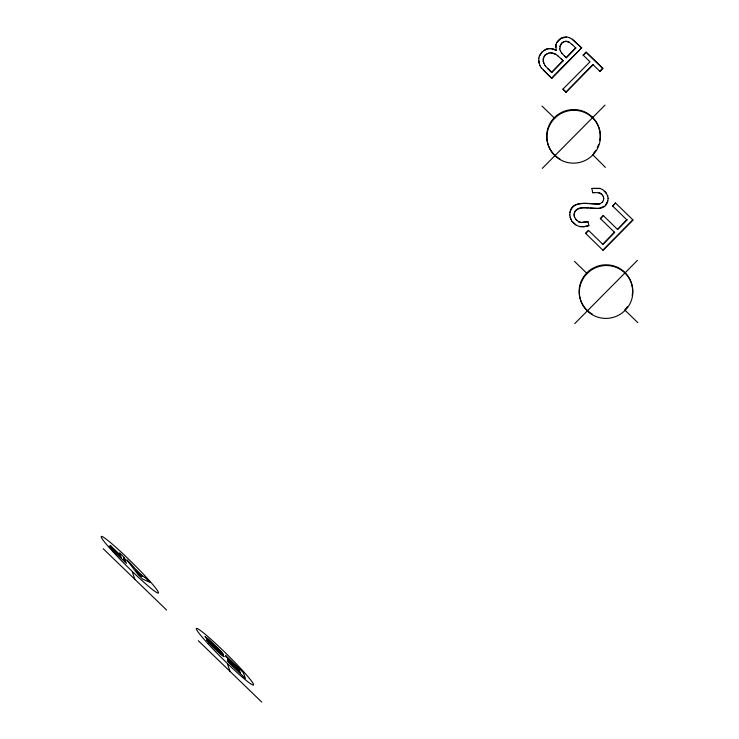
<?xml version="1.0" encoding="UTF-8"?>
<svg xmlns="http://www.w3.org/2000/svg" width="739" height="739" viewBox="0 0 739 739"><rect width="100%" height="100%" fill="white"/><g stroke="black" fill="none" stroke-linecap="round" stroke-linejoin="round"><path stroke-width="1.11" d="M559.793 48.968L560.522 44.913L561.769 43.231L563.968 41.726L566.462 41.375L569.233 42.317M543.119 58.852L543.655 63.434M538.777 58.141L539.036 63.258M569.815 214.929C569.815 198.495 589.861 204.648 599.865 203.779M555.922 44.682L556.208 50.307L553.252 49.162A10.623 10.466 -19.2 0 0 546.121 49.365L544.006 50.446M555.7 47.499C555.248 40.636 562.933 34.909 569.316 37.689M608.105 198.338C606.839 217.746 583.237 201.239 575.09 211.493A7.076 6.974 -19.2 0 0 574.554 217.109M603.421 200.629L603.717 198.394M569.981 212.601C573.131 198.809 590.193 204.999 599.911 203.927L602.174 202.264M538.823 58.289L539.396 55.868L542.066 51.859M543.174 58.991L545.142 54.954L549.086 52.94M559.802 46.733L561.714 43.084L563.922 41.578L566.407 41.236L569.178 42.169L572.282 44.691M607.809 200.897L605.731 204.712M539.452 56.016L542.112 52.007L546.066 49.217A10.623 10.466 -19.2 0 1 553.197 49.014L556.208 50.307M602.22 202.412L603.366 200.481M543.895 56.875C546.112 52.635 551.839 51.832 555.682 54.316M556.966 42.363L560.956 38.4L566.508 37.098M563.109 60.681L551.654 72.44L563.109 60.681L561.4 59.028M566.185 57.781L575.746 47.943L566.185 57.781L561.797 53.153M581.648 47.85L551.691 78.279L581.648 47.85L572.263 39.185M586.11 52.164L583.228 55.277L586.11 52.164L602.802 68.404L599.856 71.369L593.038 64.672L566.009 92.135L593.038 64.672M566.009 92.135L562.915 89.142L589.99 61.827L583.173 55.129M602.747 68.256L599.856 71.369M542.343 168.335L605.029 105.104M615.495 202.976L612.613 206.089L615.495 202.976L632.944 219.954L602.932 250.235L585.602 233.376L588.549 230.411L602.839 244.332L614.58 232.286L602.839 244.332M603.273 215.548L600.391 218.661L603.273 215.548L617.573 229.469L626.921 219.834L617.573 229.469M574.766 323.58L637.452 260.34M604.262 206.089L598.987 208.5L590.156 208.065M575.358 218.846L578.757 221.959L581.316 222.596L587.967 221.682L581.26 222.448L578.711 221.811M587.985 225.783L584.05 226.614L579.93 226.494M587.921 221.543L589.02 225.728L584.096 226.762L579.986 226.642L576.457 225.303M594.322 192.546C589.473 193.295 601.176 191.336 601.869 194.523M592.641 192.861L591.976 188.445L599.791 188.371L602.571 189.59M588.226 207.908C583.745 207.53 577.732 206.837 575.034 211.345A7.076 6.974 -19.2 0 0 574.499 216.961L576.716 220.601M550.897 52.792L555.626 54.169L558.084 56.099M599.846 188.519L591.976 188.445M598.47 192.556L601.823 194.385L603.264 196.417M569.27 37.55L572.309 39.333L581.704 47.998M575.709 224.748L571.884 221.294M576.512 225.441L571.931 221.441L570.037 217.127M602.516 189.452L606.627 193.461M558.028 55.952L563.164 60.829M586.166 52.312L602.802 68.404M572.226 44.543L575.792 48.09M564.393 55.961L566.129 57.642M547.839 68.653L551.608 72.293M551.654 72.44L545.114 65.706M543.304 70.066L551.636 78.131M565.963 91.987L562.915 89.142M551.691 78.279L541.317 67.84M541.983 106.056L554.703 118.351L554.444 117.621M605.389 167.383L592.41 154.349M612.557 205.941L626.977 219.982M600.336 218.513L614.636 232.434M574.406 261.292L587.126 273.596L586.868 272.867M637.812 322.629L625.092 310.325L624.843 309.595L626.025 308.403A26.789 26.382 -19.2 0 0 627.42 306.657M125.27 559.802L123.764 558.204L124.032 558.97M125.344 560.023L123.561 558.508M123.487 558.296L125.464 560.356M103.201 548.707L166.608 610.044M198.311 640.713L261.717 702.05M604.862 191.189L607.726 195.9M560.319 50.871L561.843 53.3M545.17 65.845L543.026 61.106M539.886 65.522L541.373 67.988M539.932 65.669L538.629 60.607M632.944 219.954L602.932 250.235M592.235 117.021L592.484 117.75A26.789 26.382 -19.2 0 1 593.851 153.897L591.486 156.271A26.789 26.382 -19.2 0 1 554.878 155.689L554.619 154.959M588.549 230.411L585.602 233.376M227.464 664.056L230.014 671.381M132.355 572.051L134.904 579.376M124.715 559.127L124.983 559.894M124.244 558.666L124.512 559.432M570.794 219.446L569.769 214.79M559.737 48.82L560.374 51.019M603.218 196.269L603.772 198.542M607.68 195.752L608.16 198.486M632.205 295.508A26.789 26.382 -19.2 0 0 588.05 271.675L585.694 274.058A26.789 26.382 -19.2 0 0 592.373 314.177M592.484 117.75A26.789 26.382 -19.2 0 0 555.876 117.159L553.52 119.542A26.789 26.382 -19.2 0 0 554.878 155.689M599.782 140.271A26.789 26.382 -19.2 0 0 555.626 116.429L553.262 118.813A26.789 26.382 -19.2 0 0 557.16 157.111M598.645 144.558A26.789 26.382 -19.2 0 1 597.334 147.624M595.634 150.507A26.789 26.382 -19.2 0 1 593.593 153.158M559.94 158.94A26.789 26.382 -19.2 0 1 558.056 157.758M223.963 656.666L220.324 654.107L211.197 645.276L206.615 639.771L218.947 651.826L204.971 636.584L208.841 639.383L218.568 648.796A10.522 0.813 44.7 0 1 222.882 653.71L223.344 654.505L210.015 641.489L223.963 656.666M588.309 272.405L585.944 274.788A26.789 26.382 -19.2 0 0 587.302 310.934A26.789 26.382 -19.2 0 0 623.919 311.516L626.275 309.133A26.789 26.382 -19.2 0 0 624.917 272.987A26.789 26.382 -19.2 0 0 588.309 272.405M145.056 577.547C137.75 573.215 133.159 565.409 126.775 559.866L138.258 574.84L142.673 579.117L150.082 582.406L145.056 577.547M142.415 576.466L139.948 575.496L135.985 570.249L142.415 576.466M124.374 557.539L119.552 552.874L120.346 555.146L110.499 545.622L110.868 546.694L120.716 556.218L121.214 557.649L109.16 545.992L109.529 547.054L126.406 563.386L124.374 557.539M243.39 672.666L225.506 655.373L225.885 656.435L238.937 669.072L239.427 670.458L227.769 659.188L228.139 660.26L239.796 671.529L240.23 672.776L227.575 660.537L227.945 661.608L245.422 678.513L243.39 672.666M208.01 643.687A40.192 3.104 44.7 0 0 253.375 685.081A40.192 3.104 44.7 0 0 213.368 641.434A40.192 3.104 44.7 0 0 208.01 643.687M112.901 551.682A40.183 3.104 44.7 0 0 158.266 593.075A40.183 3.104 44.7 0 0 118.258 549.428A40.183 3.104 44.7 0 0 112.901 551.682"/></g></svg>
